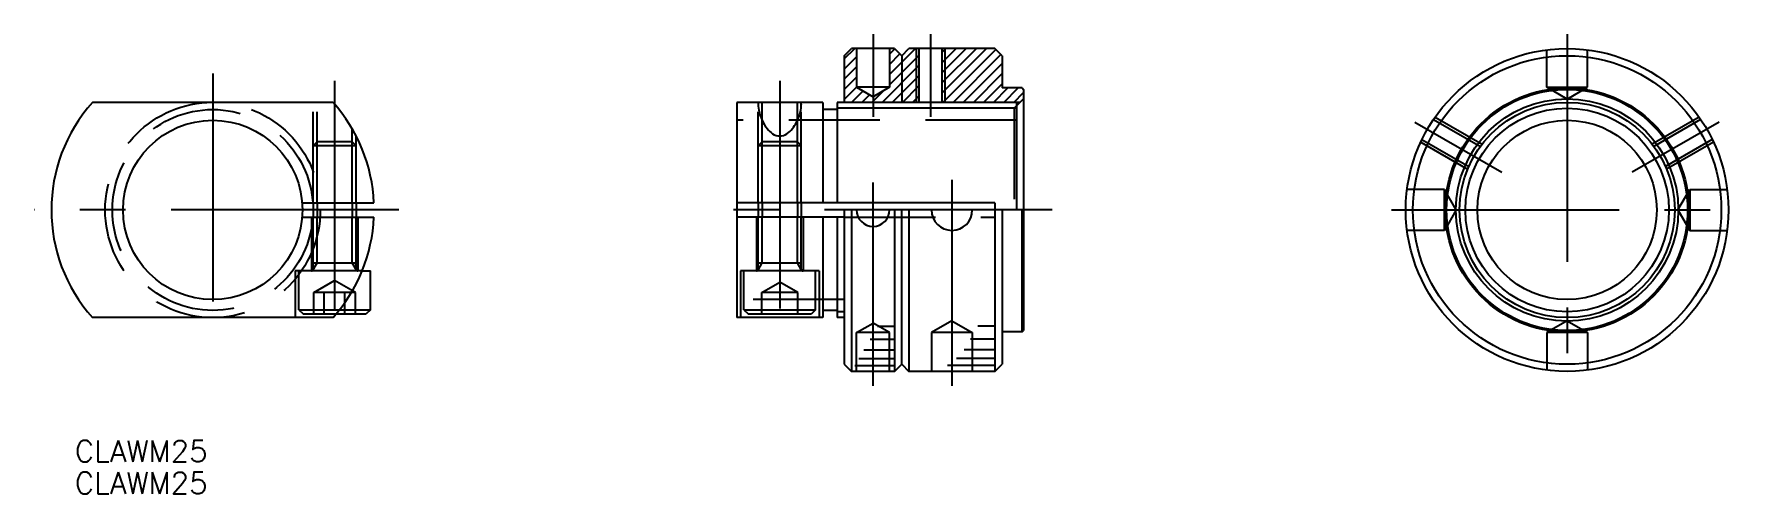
# Model space of a CAD drawing. Extents: x -214 to 24, y -40 to 24.
import ezdxf

# ---------------------------------------------------------------- set-up
doc = ezdxf.new("R2010")
doc.units = 0
doc.linetypes.add('CENTER', pattern=[50.8, 31.75, -6.35, 6.35, -6.35])
doc.linetypes.add('DASHED', pattern=[19.05, 12.7, -6.35])
doc.layers.get('0').update_dxf_attribs({"linetype": 'CONTINUOUS'})
doc.layers.add('CENTER', color=1, linetype='CENTER')
doc.styles.get("Standard").update_dxf_attribs({"font": 'txt.shx', "height": 3, "bigfont": 'bigfont.shx'})

# ---------------------------------------------------------------- blocks, each defined once
blk = doc.blocks.new('*U20')
at = {"color": 7, "linetype": 'CONTINUOUS'}
blk.add_text('CLAWM25', height=3, dxfattribs=at).set_placement((-208.1, -35.12))
blk = doc.blocks.new('*U21')
at = {"color": 7, "linetype": 'CONTINUOUS'}
blk.add_text('CLAWM25', height=3, dxfattribs=at).set_placement((-208.1, -39.56))

msp = doc.modelspace()

# ---------------------------------------------------------------- linework, layer by layer
at = {"color": 7, "linetype": 'CONTINUOUS'}
for p, q in [((-100.79, 21.5), (-99.79, 22.5)), ((-100.79, 21.5), (-100.79, 15)), ((-93.79, 22.5), (-99.79, 22.5)), ((-99.09, 22.5), (-99.09, 17.1)), ((-94.49, 22.5), (-94.49, 17.1)), ((-93.79, 22.5), (-92.79, 21.5)), ((-92.79, 21.5), (-91.79, 22.5)), ((-92.79, 21.5), (-92.79, 15)), ((-79.79, 22.5), (-91.79, 22.5)), ((-90.41, 22.5), (-90.41, 15)), ((-87.17, 22.5), (-87.17, 15)), ((-78.79, 21.5), (-79.79, 22.5)), ((-78.79, 21.5), (-78.79, 17)), ((-99.09, 17.1), (-96.79, 15.77)), ((-94.49, 17.1), (-99.09, 17.1)), ((-94.49, 17.1), (-96.79, 15.77)), ((-75.99, 17), (-78.79, 17)), ((-75.99, 17), (-75.79, 16.8)), ((-75.79, 16.8), (-75.79, -16.8)), ((-172.09, 15), (-205.63, 15)), ((-103.79, 15), (-115.79, 15)), ((-115.79, 15), (-115.79, -15)), ((-112.25, 12.48), (-112.25, 15)), ((-107.33, 12.48), (-107.33, 15)), ((-103.79, 15), (-103.79, 1)), ((-101.79, 15), (-101.79, 1)), ((-76.79, 15), (-101.79, 15)), ((-75.79, 15.5), (-76.79, 14.5)), ((-76.79, 15), (-76.79, 0)), ((-101.79, 14), (-103.79, 14)), ((-176.4, 1), (-166.38, 1)), ((-174.86, 1), (-174.86, -1)), ((-168.86, 1), (-168.86, -1)), ((-79.79, 1), (-115.79, 1)), ((-112.79, 1), (-112.79, -1)), ((-106.79, 1), (-106.79, -1)), ((-100.79, 0), (-100.79, -21.5)), ((-99.79, 0), (-99.79, -22.5)), ((-93.79, 0), (-93.79, -22.5)), ((-92.79, -21.5), (-92.79, 0)), ((-91.79, 0), (-91.79, -22.5)), ((-79.79, 1), (-79.79, -22.5)), ((-78.79, 0), (-78.79, -21.5)), ((-75.99, -17), (-75.99, 0)), ((-176.4, -1), (-166.38, -1)), ((-100.79, -1), (-115.79, -1)), ((-103.79, -1), (-103.79, -15)), ((-101.79, -1), (-101.79, -15)), ((-168.03, -8.5), (-166.86, -8.5)), ((-166.86, -13.9), (-166.86, -8.5)), ((-104.29, -8.5), (-115.29, -8.5)), ((-115.29, -8.5), (-115.29, -15)), ((-114.79, -13.9), (-114.79, -8.5)), ((-104.79, -13.9), (-104.79, -8.5)), ((-104.29, -8.5), (-104.29, -15)), ((-171.17, -13.9), (-166.86, -13.9)), ((-166.86, -13.9), (-167.46, -14.5)), ((-114.79, -13.9), (-104.79, -13.9)), ((-114.79, -13.9), (-114.19, -14.5)), ((-104.79, -13.9), (-105.39, -14.5)), ((-101.79, -14), (-103.79, -14)), ((-172.09, -15), (-205.63, -15)), ((-171.66, -14.5), (-167.46, -14.5)), ((-103.79, -15), (-115.79, -15)), ((-114.19, -14.5), (-105.39, -14.5)), ((-100.79, -15), (-101.79, -15)), ((-75.99, -17), (-78.79, -17)), ((-75.99, -17), (-75.79, -16.8)), ((-100.79, -21.5), (-99.79, -22.5)), ((-93.79, -22.5), (-99.79, -22.5)), ((-93.79, -22.5), (-92.79, -21.5)), ((-92.79, -21.5), (-91.79, -22.5)), ((-79.79, -22.5), (-91.79, -22.5)), ((-79.79, -22.5), (-78.79, -21.5))]:
    msp.add_line(p, q, dxfattribs=at)
at = {"color": 3, "linetype": 'CONTINUOUS'}
for p, q in [((-100.79, 21.05), (-99.34, 22.5)), ((-94.49, 18.87), (-90.86, 22.5)), ((-94.49, 21.7), (-93.74, 22.45)), ((-94.49, 20.28), (-93.03, 21.74)), ((-94.49, 17.45), (-90.41, 21.53)), ((-90.79, 22.5), (-90.79, 15)), ((-87.17, 21.95), (-86.62, 22.5)), ((-87.17, 20.53), (-85.2, 22.5)), ((-87.17, 19.12), (-83.79, 22.5)), ((-87.17, 17.7), (-82.37, 22.5)), ((-87.17, 16.29), (-80.96, 22.5)), ((-87.04, 15), (-79.67, 22.38)), ((-86.79, 22.5), (-86.79, 15)), ((-85.63, 15), (-78.96, 21.67)), ((-100.79, 19.64), (-99.09, 21.34)), ((-100.79, 18.23), (-99.09, 19.93)), ((-95.53, 15), (-90.41, 20.12)), ((-84.22, 15), (-78.79, 20.43)), ((-100.79, 16.81), (-99.09, 18.51)), ((-100.79, 15.4), (-99.09, 17.1)), ((-94.12, 15), (-90.41, 18.71)), ((-92.7, 15), (-90.41, 17.29)), ((-82.8, 15), (-78.79, 19.01)), ((-81.39, 15), (-78.79, 17.6)), ((-79.97, 15), (-77.97, 17)), ((-78.56, 15), (-76.56, 17)), ((-106.79, 14.73), (-106.79, 14.72)), ((-99.77, 15), (-98.19, 16.58)), ((-98.36, 15), (-97.29, 16.06)), ((-96.94, 15), (-95.33, 16.62)), ((-91.29, 15), (-90.41, 15.88)), ((-77.14, 15), (-75.79, 16.36)), ((-76.29, 15), (-76.79, 15)), ((-76.79, 14.19), (-101.79, 14.19)), ((-174.32, 1), (-174.32, -1)), ((-169.4, 1), (-169.4, -1)), ((-112.25, 1), (-112.25, -1)), ((-107.33, 1), (-107.33, -1)), ((-100.79, -14.19), (-101.79, -14.19)), ((-96.15, -16.2), (-93.79, -16.2)), ((-79.79, -16.2), (-82.15, -16.2)), ((-97.19, -18), (-93.79, -18)), ((-79.79, -18), (-83.19, -18)), ((-98.75, -20.7), (-93.79, -20.7)), ((-98.06, -19.5), (-93.79, -19.5)), ((-79.79, -20.7), (-85.14, -20.7)), ((-79.79, -19.5), (-84.06, -19.5)), ((-99.33, -21.7), (-93.79, -21.7)), ((-79.79, -21.7), (-86.39, -21.7))]:
    msp.add_line(p, q, dxfattribs=at)
at = {"color": 3, "linetype": 'DASHED'}
for p, q in [((-2.85, 17.1), (-2.85, 22.32)), ((2.85, 17.1), (2.85, 22.32)), ((0, 15.45), (-2.85, 17.1)), ((-2.85, 17.1), (2.85, 17.1)), ((0, 15.45), (2.85, 17.1)), ((-174.86, 1), (-174.86, 15)), ((-174.32, 1), (-174.32, 15)), ((-112.79, 1), (-112.79, 15)), ((-106.79, 1), (-106.79, 15)), ((-76.79, 14.5), (-77.1, 14.19)), ((-76.79, 12.5), (-115.79, 12.5)), ((-112.25, 1), (-112.25, 12.48)), ((-107.33, 1), (-107.33, 12.48)), ((-77.1, 14.19), (-77.1, 0)), ((-18.62, 12.62), (-12.1, 8.86)), ((-18.41, 12.94), (-11.87, 9.17)), ((18.41, 12.94), (11.87, 9.17)), ((18.62, 12.62), (12.1, 8.86)), ((-169.4, 1), (-169.4, 11.3)), ((-168.86, 1), (-168.86, 10.31)), ((-20.24, 9.82), (-13.72, 6.05)), ((20.24, 9.82), (13.72, 6.05)), ((-174.32, 9.5), (-174.86, 8.96)), ((-168.86, 8.96), (-174.86, 8.96)), ((-169.4, 9.5), (-174.32, 9.5)), ((-169.4, 9.5), (-168.86, 8.96)), ((-112.25, 9.5), (-112.79, 8.96)), ((-106.79, 8.96), (-112.79, 8.96)), ((-107.33, 9.5), (-112.25, 9.5)), ((-107.33, 9.5), (-106.79, 8.96)), ((-20.41, 9.47), (-13.87, 5.7)), ((20.41, 9.47), (13.87, 5.7)), ((-17.1, 2.85), (-22.32, 2.85)), ((-15.45, 0), (-17.1, 2.85)), ((-17.1, -2.85), (-17.1, 2.85)), ((15.45, 0), (17.1, 2.85)), ((17.1, 2.85), (17.1, -2.85)), ((17.1, 2.85), (22.32, 2.85)), ((-15.45, 0), (-17.1, -2.85)), ((15.45, 0), (17.1, -2.85)), ((-175.11, -1), (-175.11, -8.5)), ((-174.86, -8.25), (-174.86, -1)), ((-174.32, -7.38), (-174.32, -1)), ((-169.4, -7.38), (-169.4, -1)), ((-168.86, -8.25), (-168.86, -1)), ((-168.61, -1), (-168.61, -8.5)), ((-113.04, -1), (-113.04, -8.5)), ((-112.79, -8.25), (-112.79, -1)), ((-112.25, -7.38), (-112.25, -1)), ((-107.33, -7.38), (-107.33, -1)), ((-106.79, -8.25), (-106.79, -1)), ((-106.54, -1), (-106.54, -8.5)), ((-100.79, -1), (-79.79, -1)), ((-17.1, -2.85), (-22.32, -2.85)), ((17.1, -2.85), (22.32, -2.85)), ((-177.36, -8.5), (-177.36, -15)), ((-168.03, -8.5), (-177.36, -8.5)), ((-176.86, -13.9), (-176.86, -8.5)), ((-174.89, -8.38), (-174.32, -7.38)), ((-174.86, -7.38), (-168.86, -7.38)), ((-168.83, -8.38), (-169.4, -7.38)), ((-112.82, -8.38), (-112.25, -7.38)), ((-112.79, -7.38), (-106.79, -7.38)), ((-106.76, -8.38), (-107.33, -7.38)), ((-174.75, -11.5), (-171.86, -9.83)), ((-174.75, -14.5), (-174.75, -11.5)), ((-168.97, -11.5), (-174.75, -11.5)), ((-173.3, -14.5), (-173.3, -11.5)), ((-168.97, -11.5), (-171.86, -9.83)), ((-170.42, -14.5), (-170.42, -11.5)), ((-168.97, -14.5), (-168.97, -11.5)), ((-112.29, -11.5), (-109.79, -10.06)), ((-112.29, -14.5), (-112.29, -11.5)), ((-107.29, -11.5), (-112.29, -11.5)), ((-107.29, -11.5), (-109.79, -10.06)), ((-107.29, -14.5), (-107.29, -11.5)), ((-176.86, -13.9), (-171.17, -13.9)), ((-176.86, -13.9), (-176.26, -14.5)), ((-100.79, -12.5), (-115.79, -12.5)), ((-176.26, -14.5), (-171.66, -14.5)), ((-99.09, -17.1), (-96.79, -15.77)), ((-94.49, -17.1), (-96.79, -15.77)), ((-85.79, -15.45), (-88.64, -17.1)), ((-85.79, -15.45), (-82.94, -17.1)), ((0, -15.45), (-2.85, -17.1)), ((0, -15.45), (2.85, -17.1)), ((-94.49, -17.1), (-99.09, -17.1)), ((-99.09, -22.5), (-99.09, -17.1)), ((-94.49, -22.5), (-94.49, -17.1)), ((-82.94, -17.1), (-88.64, -17.1)), ((-88.64, -17.1), (-88.64, -22.5)), ((-82.94, -17.1), (-82.94, -22.5)), ((2.85, -17.1), (-2.85, -17.1)), ((-2.85, -17.1), (-2.85, -22.32)), ((2.85, -17.1), (2.85, -22.32))]:
    msp.add_line(p, q, dxfattribs=at)
at = {"color": 7, "linetype": 'CONTINUOUS'}
for centre, radius in [((0, 0), 22.5), ((0, 0), 21.5), ((0, 0), 17), ((0, 0), 16.8), ((0, 0), 15.5), ((-188.86, 0), 12.5), ((0, 0), 14.19), ((0, 0), 12.5)]:
    msp.add_circle(centre, radius, dxfattribs=at)
at = {"color": 3, "linetype": 'DASHED'}
for radius in [15, 14]:
    msp.add_circle((-188.86, 0), radius, dxfattribs=at)
at = {"color": 3, "linetype": 'CONTINUOUS'}
msp.add_circle((0, 0), 15, dxfattribs=at)
at = {"color": 7, "linetype": 'CONTINUOUS'}
for centre, radius, start, end in [((-188.86, 0), 22.5, 138.1897, 221.8103), ((-188.86, 0), 22.5, 2.5473, 41.8103), ((-108.47, 14.73), 4.32, 176.4493, 190.6759), ((-111.11, 14.73), 4.32, 349.3241, 3.5507), ((-107.37, 14.85), 5.42, 189.7544, 209.141), ((-108.23, 14.09), 4.31, 205.8594, 233.6227), ((-111.35, 14.09), 4.31, 306.3773, 334.1406), ((-112.2, 14.85), 5.42, 330.859, 350.2456), ((-109.79, 12.05), 1.74, 235.0875, 304.9125), ((-96.79, 0), 2.3, 180, 0), ((-85.79, 0), 2.85, 180, 0), ((-188.86, 0), 22.5, 318.1897, 357.4527)]:
    msp.add_arc(centre, radius, start, end, dxfattribs=at)
at = {"color": 3, "linetype": 'DASHED'}
for centre, start, end in [((-175.11, -8.25), 270, 0), ((-168.61, -8.25), 180, 270), ((-113.04, -8.25), 270, 0), ((-106.54, -8.25), 180, 270)]:
    msp.add_arc(centre, 0.25, start, end, dxfattribs=at)
at = {"layer": 'CENTER', "color": 1, "linetype": 'CENTER'}
for p, q in [((-96.79, 24.5), (-96.79, 13)), ((-88.79, 24.5), (-88.79, 13)), ((0, 24.5), (0, -24.5)), ((-188.86, 19), (-188.86, -19)), ((-171.86, 17.98), (-171.86, -17.52)), ((-109.79, 18), (-109.79, -18)), ((-21.22, 12.25), (-9.09, 5.25)), ((21.22, 12.25), (9.09, 5.25)), ((-96.79, -24.5), (-96.79, 3.83)), ((-85.79, 4.22), (-85.79, -24.5)), ((-162.92, 0), (-213.76, 0)), ((-71.79, 0), (-119.79, 0)), ((-24.5, 0), (24.5, 0))]:
    msp.add_line(p, q, dxfattribs=at)

# ---------------------------------------------------------------- block references
at = {"color": 7, "linetype": 'CONTINUOUS'}
for name in ['*U20', '*U21']:
    msp.add_blockref(name, (0, 0), dxfattribs=at)

doc.saveas('drawing.dxf')
